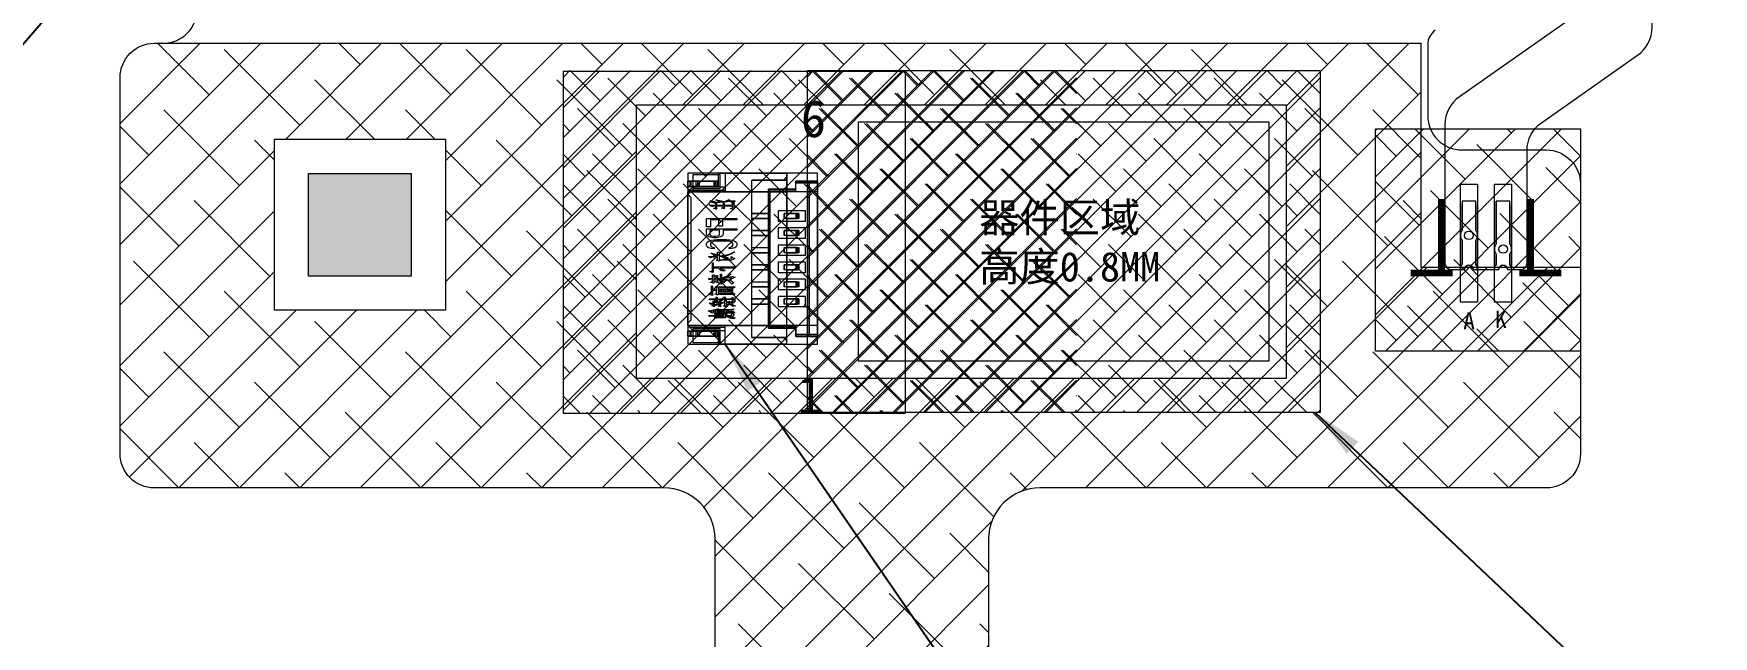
# Model space of a CAD drawing. Header units: inches. Extents: x 4091 to 6273, y -6229 to -5636.
# Drawn here: x 5103.64 to 5152.77, y -5936.68 to -5919.05 of the extents above; entities that cross this region are included whole.
import ezdxf

# ---------------------------------------------------------------- set-up
doc = ezdxf.new("R2010")
doc.units = ezdxf.units.IN
doc.header["$LTSCALE"] = 0.5
doc.header["$MEASUREMENT"] = 0
doc.header["$PDMODE"] = 35
doc.layers.get('0').update_dxf_attribs({"lineweight": 0})
doc.layers.get('Defpoints').update_dxf_attribs({"lineweight": 0})
doc.layers.add('BL-FPC', color=20, linetype='Continuous')
doc.layers.add('图框及文字', color=7, linetype='Continuous')
for name, color, linetype, lineweight in [('DIM', 4, 'Continuous', 0), ('FPC', 35, 'Continuous', 0), ('LCD-FPC', 30, 'Continuous', 13), ('标注', 3, 'Continuous', 13)]:
    doc.layers.add(name, color=color, linetype=linetype, lineweight=lineweight)
doc.styles.add('G1', font='')
doc.styles.get("Standard").update_dxf_attribs({"font": ''})
doc.styles.add('宋体', font='', dxfattribs={"width": 0.8, "height": 3.5})
doc.styles.add('宋体字', font='')
doc.styles.get('G1').set_extended_font_data('SimSun')
doc.styles.get('Standard').set_extended_font_data('SimSun')
doc.styles.get('宋体').set_extended_font_data('SimSun')
doc.styles.get('宋体字').set_extended_font_data('SimSun')
doc.dimstyles.new('123', dxfattribs={"dimtxt": 1.5, "dimasz": 1.2, "dimexe": 0.5, "dimexo": 0.5, "dimgap": 0.8, "dimtad": 1, "dimdsep": 46, "dimtxsty": 'Standard', "dimcen": 2.5, "dimadec": 0, "dimazin": 0, "dimtp": 0.01, "dimtm": 0.01, "dimtfac": 1, "dimtofl": 0, "dimtmove": 0, "dimatfit": 3, "dimfxl": 1, "dimtolj": 1, "dimtzin": 0, "dimarcsym": 0})
doc.dimstyles.new('LCM-DC', dxfattribs={"dimtxt": 4, "dimasz": 3, "dimexe": 1.25, "dimexo": 2, "dimtad": 1, "dimdsep": 46, "dimtxsty": '宋体', "dimcen": 2.5, "dimclrd": 256, "dimclre": 256, "dimclrt": 256, "dimadec": 0, "dimazin": 0, "dimtfac": 1, "dimtmove": 0, "dimatfit": 3, "dimfxl": 1, "dimarcsym": 0})
pattern_1 = [(45, (1446.84514, -939.44744), (-0.44194174, 0.44194174), []), (135, (1446.84514, -939.44744), (-1.325825215, 0.44194174), [1.5625, -0.9375])]

# ---------------------------------------------------------------- blocks, each defined once
blk = doc.blocks.new('Q3233343')
at = {"color": 7, "linetype": 'Continuous'}
for p, q in [((246.019, -528.001), (245.379, -528.001)), ((245.379, -532.541), (245.379, -528.001)), ((245.379, -528.001), (246.019, -528.001)), ((245.379, -528.001), (245.379, -532.541)), ((246.019, -528.051), (245.379, -528.051)), ((245.379, -528.051), (246.019, -528.051)), ((245.629, -528.001), (245.629, -532.541)), ((246.019, -528.001), (246.019, -528.291)), ((246.019, -528.001), (246.019, -528.291)), ((246.279, -527.771), (246.279, -532.771)), ((246.279, -527.771), (248.279, -527.771)), ((246.279, -527.771), (246.279, -528.241)), ((248.279, -527.771), (246.279, -527.771)), ((246.279, -527.771), (246.279, -528.946)), ((246.279, -527.871), (246.379, -527.971)), ((246.379, -527.971), (246.279, -527.871)), ((246.279, -527.971), (247.299, -527.971)), ((247.299, -527.971), (246.279, -527.971)), ((247.299, -527.971), (247.299, -532.571)), ((247.299, -527.971), (247.299, -532.571)), ((248.079, -527.771), (248.079, -528.318)), ((248.279, -528.168), (248.279, -527.771)), ((248.279, -527.771), (248.279, -528.168)), ((248.279, -528.006), (249.179, -528.006)), ((249.179, -528.006), (248.279, -528.006)), ((248.329, -528.156), (248.329, -528.006)), ((248.379, -528.006), (248.379, -528.156)), ((248.404, -528.006), (248.404, -528.156)), ((248.848, -528.156), (248.848, -528.006)), ((248.879, -528.006), (248.879, -528.156)), ((248.929, -528.006), (248.929, -528.156)), ((249.079, -528.006), (249.079, -528.156)), ((249.104, -528.006), (249.104, -528.156)), ((249.179, -528.156), (249.179, -528.006)), ((249.179, -528.006), (249.179, -528.156)), ((245.379, -528.318), (248.279, -528.318)), ((246.819, -528.241), (246.019, -528.241)), ((246.019, -528.241), (246.819, -528.241)), ((246.769, -528.291), (246.019, -528.291)), ((246.019, -528.291), (246.769, -528.291)), ((249.179, -528.318), (246.279, -528.318)), ((246.769, -528.291), (246.769, -532.251)), ((246.769, -528.291), (246.769, -532.251)), ((246.819, -528.241), (246.819, -528.246)), ((246.819, -532.301), (246.819, -528.241)), ((246.819, -528.241), (246.819, -532.301)), ((247.801, -528.533), (247.815, -528.528)), ((247.801, -528.544), (247.801, -528.533)), ((247.815, -528.549), (247.801, -528.544)), ((247.815, -528.528), (247.857, -528.523)), ((247.885, -528.554), (247.815, -528.549)), ((247.815, -528.655), (247.885, -528.554)), ((247.857, -528.523), (247.913, -528.528)), ((247.913, -528.56), (247.899, -528.592)), ((247.913, -528.528), (247.955, -528.544)), ((247.997, -528.576), (247.913, -528.56)), ((247.955, -528.544), (248.01, -528.576)), ((248.01, -528.576), (247.997, -528.576)), ((248.052, -528.56), (248.08, -528.544)), ((248.066, -528.565), (248.052, -528.56)), ((248.08, -528.565), (248.066, -528.565)), ((249.029, -528.168), (248.079, -528.168)), ((249.129, -528.268), (248.079, -528.268)), ((248.08, -528.544), (248.318, -528.544)), ((248.08, -528.592), (248.08, -528.565)), ((248.122, -528.565), (248.122, -528.592)), ((248.332, -528.565), (248.122, -528.565)), ((248.279, -528.156), (249.179, -528.156)), ((249.179, -528.156), (248.279, -528.156)), ((248.279, -528.168), (249.029, -528.168)), ((248.318, -528.544), (248.346, -528.533)), ((248.332, -528.592), (248.332, -528.565)), ((248.346, -528.533), (248.36, -528.533)), ((248.36, -528.533), (248.402, -528.56)), ((248.402, -528.56), (248.36, -528.57)), ((248.36, -528.57), (248.36, -528.592)), ((248.513, -528.592), (248.541, -528.581)), ((248.541, -528.581), (248.569, -528.613)), ((249.179, -528.318), (249.029, -528.168)), ((249.179, -528.318), (249.029, -528.168)), ((249.079, -528.486), (249.179, -528.386)), ((249.179, -528.386), (249.079, -528.486)), ((249.079, -528.486), (249.079, -532.056)), ((249.079, -528.486), (249.079, -532.056)), ((249.179, -528.318), (249.179, -532.223)), ((249.179, -528.318), (249.179, -532.223)), ((245.929, -528.946), (246.359, -528.946)), ((245.929, -528.946), (245.929, -529.096)), ((245.979, -528.946), (245.979, -529.096)), ((246.279, -528.946), (245.979, -528.946)), ((245.979, -528.946), (245.979, -529.096)), ((246.009, -528.946), (246.009, -529.096)), ((246.359, -529.096), (246.359, -528.946)), ((247.299, -528.946), (246.819, -528.946)), ((246.819, -528.946), (247.299, -528.946)), ((247.787, -528.894), (247.815, -528.884)), ((247.815, -528.905), (247.787, -528.894)), ((247.787, -529.07), (247.801, -529.027)), ((247.801, -529.07), (247.787, -529.07)), ((247.801, -528.698), (247.829, -528.687)), ((247.801, -528.703), (247.801, -528.698)), ((247.843, -528.708), (247.801, -528.703)), ((247.801, -529.027), (247.843, -528.985)), ((247.815, -529.075), (247.801, -529.07)), ((247.885, -528.671), (247.815, -528.655)), ((247.815, -528.804), (247.829, -528.793)), ((247.829, -528.809), (247.815, -528.804)), ((247.815, -528.884), (247.857, -528.884)), ((247.885, -528.942), (247.815, -528.905)), ((247.885, -528.99), (247.815, -529.07)), ((247.815, -529.07), (247.815, -529.075)), ((247.815, -529.085), (247.871, -529.075)), ((247.829, -528.687), (247.857, -528.682)), ((247.829, -528.74), (247.857, -528.724)), ((248.052, -528.74), (247.829, -528.74)), ((247.829, -528.793), (247.885, -528.777)), ((247.885, -528.788), (247.829, -528.809)), ((247.871, -528.719), (247.843, -528.708)), ((247.843, -528.985), (247.899, -528.953)), ((247.857, -528.682), (248.318, -528.682)), ((247.857, -528.724), (248.052, -528.724)), ((247.857, -528.884), (247.885, -528.894)), ((247.885, -528.719), (247.871, -528.719)), ((247.871, -529.075), (248.136, -529.075)), ((247.899, -528.613), (247.885, -528.671)), ((247.885, -528.703), (247.885, -528.719)), ((248.052, -528.703), (247.885, -528.703)), ((247.885, -528.777), (247.969, -528.767)), ((247.955, -528.783), (247.885, -528.788)), ((247.885, -528.894), (247.941, -528.937)), ((247.899, -528.953), (247.885, -528.942)), ((247.927, -528.979), (247.885, -528.99)), ((247.899, -528.592), (248.08, -528.592)), ((248.08, -528.613), (247.899, -528.613)), ((247.969, -529.027), (247.927, -528.979)), ((247.941, -528.937), (248.052, -528.916)), ((248.332, -528.783), (247.955, -528.783)), ((248.052, -528.942), (247.955, -528.963)), ((247.955, -528.963), (247.983, -529)), ((247.969, -528.767), (248.052, -528.762)), ((248.052, -529.011), (247.969, -529.027)), ((247.983, -529), (248.052, -528.985)), ((248.024, -528.655), (248.038, -528.639)), ((248.038, -528.661), (248.024, -528.655)), ((248.038, -528.639), (248.08, -528.639)), ((248.402, -528.661), (248.038, -528.661)), ((248.052, -528.724), (248.052, -528.703)), ((248.052, -528.762), (248.052, -528.74)), ((248.052, -528.868), (248.066, -528.862)), ((248.052, -528.916), (248.052, -528.868)), ((248.052, -528.985), (248.052, -528.942)), ((248.052, -529.064), (248.052, -529.011)), ((248.094, -529.064), (248.052, -529.064)), ((248.066, -528.862), (248.136, -528.889)), ((248.08, -528.639), (248.08, -528.613)), ((248.094, -528.703), (248.094, -528.724)), ((248.192, -528.703), (248.094, -528.703)), ((248.094, -528.724), (248.192, -528.724)), ((248.094, -528.74), (248.094, -528.762)), ((248.192, -528.74), (248.094, -528.74)), ((248.094, -528.762), (248.192, -528.762)), ((248.136, -528.894), (248.094, -528.905)), ((248.094, -528.905), (248.094, -528.979)), ((248.094, -528.979), (248.164, -528.969)), ((248.22, -528.99), (248.094, -529.006)), ((248.094, -529.006), (248.094, -529.064)), ((248.122, -528.592), (248.332, -528.592)), ((248.122, -528.613), (248.122, -528.639)), ((248.332, -528.613), (248.122, -528.613)), ((248.122, -528.639), (248.332, -528.639)), ((248.136, -528.889), (248.136, -528.894)), ((248.136, -529.075), (248.192, -529.038)), ((248.164, -528.969), (248.178, -528.958)), ((248.178, -528.958), (248.192, -528.958)), ((248.206, -529.043), (248.178, -529.075)), ((248.178, -529.075), (248.318, -529.075)), ((248.192, -528.724), (248.192, -528.703)), ((248.192, -528.762), (248.192, -528.74)), ((248.192, -528.958), (248.22, -528.974)), ((248.192, -529.038), (248.206, -529.043)), ((248.22, -528.703), (248.22, -528.724)), ((248.318, -528.703), (248.22, -528.703)), ((248.22, -528.724), (248.318, -528.724)), ((248.22, -528.74), (248.22, -528.762)), ((248.318, -528.74), (248.22, -528.74)), ((248.22, -528.762), (248.318, -528.762)), ((248.22, -528.974), (248.22, -528.862)), ((248.22, -528.862), (248.29, -528.889)), ((248.22, -529.059), (248.22, -528.99)), ((248.248, -529.059), (248.22, -529.059)), ((248.29, -528.894), (248.248, -528.905)), ((248.248, -528.905), (248.248, -528.942)), ((248.248, -528.942), (248.318, -528.921)), ((248.402, -528.937), (248.248, -528.958)), ((248.248, -528.958), (248.248, -529.059)), ((248.248, -528.985), (248.29, -528.979)), ((248.262, -529.006), (248.248, -529)), ((248.318, -529.006), (248.262, -529.006)), ((248.276, -528.804), (248.332, -528.783)), ((248.276, -528.809), (248.276, -528.804)), ((248.29, -528.809), (248.276, -528.809)), ((248.388, -528.783), (248.29, -528.809)), ((248.29, -528.889), (248.29, -528.894)), ((248.29, -528.979), (248.318, -528.985)), ((248.318, -528.682), (248.332, -528.671)), ((248.318, -528.724), (248.318, -528.703)), ((248.318, -528.762), (248.318, -528.74)), ((248.318, -528.921), (248.346, -528.905)), ((248.318, -528.985), (248.346, -528.985)), ((248.374, -529.022), (248.318, -529.006)), ((248.318, -529.075), (248.318, -529.027)), ((248.318, -529.027), (248.332, -529.027)), ((248.332, -528.639), (248.332, -528.613)), ((248.332, -528.671), (248.346, -528.671)), ((248.332, -529.027), (248.402, -529.054)), ((248.346, -528.671), (248.388, -528.692)), ((248.346, -528.905), (248.36, -528.905)), ((248.346, -528.985), (248.388, -529.011)), ((248.402, -529.054), (248.346, -529.064)), ((248.346, -529.064), (248.346, -529.075)), ((248.346, -529.075), (248.485, -529.075)), ((248.36, -528.592), (248.513, -528.592)), ((248.36, -528.613), (248.36, -528.639)), ((248.569, -528.613), (248.36, -528.613)), ((248.36, -528.639), (248.402, -528.661)), ((248.388, -528.692), (248.36, -528.703)), ((248.36, -528.724), (248.43, -528.698)), ((248.36, -528.703), (248.36, -528.724)), ((248.43, -528.719), (248.36, -528.735)), ((248.36, -528.735), (248.36, -528.767)), ((248.36, -528.767), (248.374, -528.767)), ((248.36, -528.905), (248.402, -528.931)), ((248.374, -528.767), (248.43, -528.751)), ((248.388, -529.016), (248.374, -529.022)), ((248.499, -528.762), (248.388, -528.783)), ((248.388, -529.011), (248.388, -529.016)), ((248.402, -528.878), (248.416, -528.873)), ((248.402, -528.931), (248.402, -528.878)), ((248.402, -529.032), (248.402, -528.937)), ((248.43, -529.038), (248.402, -529.032)), ((248.416, -528.873), (248.471, -528.9)), ((248.43, -528.698), (248.443, -528.687)), ((248.43, -528.751), (248.43, -528.719)), ((248.471, -528.9), (248.43, -528.916)), ((248.43, -528.916), (248.43, -529.038)), ((248.443, -528.687), (248.457, -528.682)), ((248.443, -528.953), (248.457, -528.942)), ((248.443, -528.963), (248.443, -528.953)), ((248.457, -528.974), (248.443, -528.963)), ((248.457, -528.682), (248.499, -528.703)), ((248.457, -528.942), (248.485, -528.942)), ((248.541, -528.985), (248.457, -528.974)), ((248.499, -528.708), (248.471, -528.714)), ((248.471, -528.714), (248.471, -528.74)), ((248.471, -528.74), (248.527, -528.73)), ((248.485, -528.942), (248.513, -528.947)), ((248.485, -529.075), (248.513, -529.07)), ((248.499, -528.703), (248.499, -528.708)), ((248.583, -528.751), (248.499, -528.762)), ((248.513, -528.947), (248.527, -528.958)), ((248.513, -529.07), (248.527, -529.07)), ((248.527, -528.73), (248.541, -528.73)), ((248.527, -528.958), (248.555, -528.985)), ((248.527, -529.07), (248.555, -529.101)), ((248.541, -528.73), (248.583, -528.751)), ((248.555, -528.985), (248.541, -528.985)), ((245.929, -529.096), (246.359, -529.096)), ((245.929, -529.446), (246.359, -529.446)), ((245.929, -529.446), (245.929, -529.596)), ((245.979, -529.096), (246.279, -529.096)), ((245.979, -529.446), (245.979, -529.596)), ((246.279, -529.446), (245.979, -529.446)), ((245.979, -529.446), (245.979, -529.596)), ((246.009, -529.446), (246.009, -529.596)), ((246.279, -529.446), (246.279, -529.096)), ((246.359, -529.596), (246.359, -529.446)), ((247.299, -529.096), (246.819, -529.096)), ((246.819, -529.096), (247.299, -529.096)), ((247.299, -529.446), (246.819, -529.446)), ((246.819, -529.446), (247.299, -529.446)), ((247.787, -529.107), (247.815, -529.085)), ((247.815, -529.112), (247.787, -529.107)), ((247.787, -529.447), (247.815, -529.42)), ((247.801, -529.452), (247.787, -529.447)), ((247.801, -529.245), (247.815, -529.224)), ((247.815, -529.25), (247.801, -529.245)), ((248.374, -529.452), (247.801, -529.452)), ((247.843, -529.123), (247.815, -529.112)), ((247.815, -529.224), (248.276, -529.224)), ((247.871, -529.25), (247.815, -529.25)), ((247.815, -529.42), (247.871, -529.42)), ((247.829, -529.563), (247.857, -529.558)), ((247.885, -529.611), (247.829, -529.563)), ((247.871, -529.139), (247.843, -529.123)), ((247.857, -529.558), (247.871, -529.542)), ((247.885, -529.101), (247.871, -529.107)), ((247.871, -529.107), (247.885, -529.133)), ((247.885, -529.133), (247.871, -529.139)), ((247.871, -529.42), (247.871, -529.25)), ((247.871, -529.542), (247.885, -529.532)), ((248.108, -529.101), (247.885, -529.101)), ((247.885, -529.532), (247.899, -529.537)), ((247.899, -529.25), (247.899, -529.293)), ((248.29, -529.25), (247.899, -529.25)), ((247.899, -529.293), (248.29, -529.293)), ((247.899, -529.319), (247.899, -529.362)), ((248.01, -529.319), (247.899, -529.319)), ((247.899, -529.362), (248.01, -529.362)), ((247.899, -529.383), (247.899, -529.42)), ((248.29, -529.383), (247.899, -529.383)), ((247.899, -529.42), (248.29, -529.42)), ((247.899, -529.537), (247.913, -529.558)), ((247.913, -529.558), (247.955, -529.595)), ((248.01, -529.362), (248.01, -529.319)), ((248.052, -529.319), (248.052, -529.362)), ((248.15, -529.319), (248.052, -529.319)), ((248.052, -529.362), (248.15, -529.362)), ((248.066, -529.144), (248.108, -529.101)), ((248.136, -529.154), (248.066, -529.144)), ((248.108, -529.585), (248.108, -529.569)), ((248.108, -529.569), (248.178, -529.601)), ((248.164, -529.101), (248.136, -529.154)), ((248.15, -529.362), (248.15, -529.319)), ((248.318, -529.101), (248.164, -529.101)), ((248.192, -529.319), (248.192, -529.362)), ((248.29, -529.319), (248.192, -529.319)), ((248.192, -529.362), (248.29, -529.362)), ((248.192, -529.537), (248.206, -529.532)), ((248.192, -529.67), (248.192, -529.537)), ((248.206, -529.532), (248.276, -529.563)), ((248.276, -529.563), (248.22, -529.579)), ((248.276, -529.224), (248.304, -529.213)), ((248.29, -529.293), (248.29, -529.25)), ((248.29, -529.362), (248.29, -529.319)), ((248.29, -529.42), (248.29, -529.383)), ((248.304, -529.213), (248.318, -529.213)), ((248.318, -529.149), (248.318, -529.101)), ((248.346, -529.149), (248.318, -529.149)), ((248.318, -529.213), (248.374, -529.239)), ((248.374, -529.245), (248.332, -529.255)), ((248.332, -529.255), (248.332, -529.351)), ((248.332, -529.351), (248.457, -529.324)), ((248.457, -529.356), (248.332, -529.367)), ((248.332, -529.367), (248.332, -529.415)), ((248.332, -529.415), (248.374, -529.452)), ((248.346, -529.101), (248.346, -529.149)), ((248.555, -529.101), (248.346, -529.101)), ((248.374, -529.239), (248.374, -529.245)), ((248.416, -529.558), (248.43, -529.553)), ((248.416, -529.67), (248.416, -529.558)), ((248.43, -529.553), (248.513, -529.579)), ((248.457, -529.324), (248.457, -529.192)), ((248.457, -529.192), (248.541, -529.218)), ((248.457, -529.468), (248.457, -529.356)), ((248.485, -529.478), (248.457, -529.468)), ((248.541, -529.224), (248.485, -529.245)), ((248.485, -529.245), (248.485, -529.478)), ((248.541, -529.218), (248.541, -529.224)), ((246.359, -529.596), (245.929, -529.596)), ((245.929, -529.946), (246.359, -529.946)), ((245.929, -529.946), (245.929, -530.096)), ((245.979, -529.596), (246.279, -529.596)), ((245.979, -529.946), (245.979, -530.096)), ((246.279, -529.946), (245.979, -529.946)), ((245.979, -529.946), (245.979, -530.096)), ((246.009, -529.946), (246.009, -530.096)), ((246.279, -529.946), (246.279, -529.596)), ((246.359, -530.096), (246.359, -529.946)), ((247.299, -529.596), (246.819, -529.596)), ((247.299, -529.596), (246.819, -529.596)), ((247.299, -529.946), (246.819, -529.946)), ((246.819, -529.946), (247.299, -529.946)), ((247.773, -530.025), (247.815, -529.999)), ((247.787, -530.031), (247.773, -530.025)), ((247.787, -529.733), (247.829, -529.712)), ((247.871, -529.749), (247.787, -529.733)), ((248.43, -530.031), (247.787, -530.031)), ((247.815, -529.999), (248.234, -529.999)), ((247.829, -529.712), (247.941, -529.654)), ((247.885, -529.744), (247.871, -529.749)), ((247.927, -529.632), (247.885, -529.611)), ((248.024, -529.744), (247.885, -529.744)), ((247.955, -529.654), (247.899, -529.712)), ((247.899, -529.712), (248.08, -529.712)), ((247.913, -529.824), (247.969, -529.776)), ((247.913, -529.829), (247.913, -529.824)), ((247.927, -529.824), (247.913, -529.829)), ((247.969, -529.648), (247.927, -529.632)), ((247.997, -529.781), (247.927, -529.824)), ((247.941, -529.654), (247.955, -529.654)), ((247.955, -529.595), (247.983, -529.622)), ((248.052, -529.67), (247.969, -529.648)), ((247.969, -529.776), (248.024, -529.744)), ((247.983, -529.622), (248.024, -529.643)), ((248.192, -529.707), (247.997, -529.781)), ((248.024, -529.643), (248.08, -529.606)), ((248.136, -529.611), (248.052, -529.648)), ((248.052, -529.648), (248.136, -529.664)), ((248.164, -529.68), (248.052, -529.67)), ((248.08, -529.606), (248.108, -529.585)), ((248.08, -529.712), (248.164, -529.68)), ((248.08, -529.925), (248.094, -529.919)), ((248.094, -529.935), (248.08, -529.925)), ((248.094, -529.919), (248.136, -529.914)), ((248.15, -529.956), (248.094, -529.935)), ((248.178, -529.601), (248.136, -529.611)), ((248.136, -529.664), (248.192, -529.67)), ((248.136, -529.914), (248.178, -529.919)), ((248.22, -529.988), (248.15, -529.956)), ((248.178, -529.919), (248.206, -529.925)), ((248.192, -529.818), (248.192, -529.707)), ((248.22, -529.818), (248.192, -529.818)), ((248.206, -529.925), (248.22, -529.94)), ((248.22, -529.579), (248.22, -529.67)), ((248.22, -529.67), (248.304, -529.67)), ((248.22, -529.696), (248.22, -529.818)), ((248.304, -529.696), (248.22, -529.696)), ((248.22, -529.94), (248.276, -529.999)), ((248.234, -529.999), (248.22, -529.988)), ((248.276, -529.999), (248.43, -529.999)), ((248.304, -529.67), (248.304, -529.574)), ((248.304, -529.574), (248.318, -529.574)), ((248.304, -529.776), (248.304, -529.696)), ((248.346, -529.781), (248.304, -529.776)), ((248.318, -529.574), (248.388, -529.601)), ((248.388, -529.601), (248.346, -529.617)), ((248.346, -529.617), (248.346, -529.67)), ((248.346, -529.67), (248.416, -529.67)), ((248.346, -529.696), (248.346, -529.781)), ((248.416, -529.696), (248.346, -529.696)), ((248.416, -529.792), (248.416, -529.696)), ((248.457, -529.797), (248.416, -529.792)), ((248.43, -529.877), (248.457, -529.866)), ((248.43, -529.999), (248.43, -529.877)), ((248.43, -530.148), (248.43, -530.031)), ((248.513, -529.585), (248.457, -529.606)), ((248.457, -529.606), (248.457, -529.67)), ((248.457, -529.67), (248.513, -529.664)), ((248.457, -529.696), (248.457, -529.797)), ((248.569, -529.696), (248.457, -529.696)), ((248.457, -529.866), (248.527, -529.893)), ((248.527, -529.898), (248.457, -529.914)), ((248.457, -529.914), (248.457, -530.153)), ((248.513, -529.579), (248.513, -529.585)), ((248.513, -529.664), (248.527, -529.659)), ((248.527, -529.659), (248.555, -529.659)), ((248.527, -529.893), (248.527, -529.898)), ((248.555, -529.659), (248.569, -529.696)), ((245.929, -530.096), (246.359, -530.096)), ((245.929, -530.446), (246.359, -530.446)), ((245.929, -530.446), (245.929, -530.596)), ((245.979, -530.096), (246.279, -530.096)), ((245.979, -530.446), (245.979, -530.596)), ((246.279, -530.446), (245.979, -530.446)), ((245.979, -530.446), (245.979, -530.596)), ((246.009, -530.446), (246.009, -530.596)), ((246.279, -530.446), (246.279, -530.096)), ((246.359, -530.596), (246.359, -530.446)), ((247.299, -530.096), (246.819, -530.096)), ((246.819, -530.096), (247.299, -530.096)), ((247.299, -530.446), (246.819, -530.446)), ((246.819, -530.446), (247.299, -530.446)), ((247.801, -530.28), (247.843, -530.248)), ((247.815, -530.286), (247.801, -530.28)), ((247.801, -530.472), (247.885, -530.413)), ((247.801, -530.477), (247.801, -530.472)), ((247.815, -530.477), (247.801, -530.477)), ((247.843, -530.286), (247.815, -530.286)), ((247.899, -530.434), (247.815, -530.477)), ((247.843, -530.248), (247.899, -530.233)), ((247.857, -530.296), (247.843, -530.286)), ((247.885, -530.323), (247.857, -530.296)), ((247.913, -530.323), (247.885, -530.323)), ((247.885, -530.413), (247.983, -530.376)), ((247.899, -530.233), (248.234, -530.217)), ((247.941, -530.264), (247.899, -530.275)), ((247.899, -530.275), (247.899, -530.286)), ((247.899, -530.286), (247.913, -530.323)), ((247.997, -530.397), (247.899, -530.434)), ((248.262, -530.243), (247.941, -530.264)), ((247.983, -530.376), (248.094, -530.349)), ((247.997, -530.302), (248.01, -530.291)), ((248.01, -530.307), (247.997, -530.302)), ((248.108, -530.371), (247.997, -530.397)), ((248.01, -530.291), (248.052, -530.28)), ((248.052, -530.312), (248.01, -530.307)), ((248.052, -530.28), (248.08, -530.28)), ((248.164, -530.333), (248.052, -530.312)), ((248.08, -530.28), (248.108, -530.291)), ((248.094, -530.349), (248.262, -530.323)), ((248.108, -530.291), (248.178, -530.323)), ((248.262, -530.355), (248.108, -530.371)), ((248.178, -530.333), (248.164, -530.333)), ((248.178, -530.323), (248.178, -530.333)), ((248.234, -530.217), (248.248, -530.206)), ((248.248, -530.206), (248.262, -530.201)), ((248.262, -530.201), (248.346, -530.233)), ((248.262, -530.323), (248.262, -530.243)), ((248.262, -530.466), (248.262, -530.355)), ((248.304, -530.472), (248.262, -530.466)), ((248.346, -530.233), (248.304, -530.243)), ((248.304, -530.243), (248.304, -530.323)), ((248.304, -530.323), (248.485, -530.307)), ((248.569, -530.339), (248.304, -530.355)), ((248.304, -530.355), (248.304, -530.472)), ((248.332, -530.387), (248.346, -530.376)), ((248.332, -530.402), (248.332, -530.387)), ((248.499, -530.434), (248.332, -530.402)), ((248.346, -530.376), (248.416, -530.376)), ((248.416, -530.376), (248.443, -530.392)), ((248.457, -530.153), (248.43, -530.148)), ((248.443, -530.392), (248.499, -530.429)), ((248.485, -530.307), (248.513, -530.302)), ((248.499, -530.429), (248.499, -530.434)), ((248.513, -530.302), (248.513, -530.296)), ((248.513, -530.296), (248.569, -530.339)), ((246.359, -530.596), (245.929, -530.596)), ((245.929, -530.946), (246.359, -530.946)), ((245.929, -530.946), (245.929, -531.096)), ((245.979, -530.596), (246.279, -530.596)), ((245.979, -530.946), (245.979, -531.096)), ((246.279, -530.946), (245.979, -530.946)), ((245.979, -530.946), (245.979, -531.096)), ((246.009, -530.946), (246.009, -531.096)), ((246.279, -530.946), (246.279, -530.596)), ((246.359, -531.096), (246.359, -530.946)), ((247.299, -530.596), (246.819, -530.596)), ((247.299, -530.596), (246.819, -530.596)), ((247.299, -530.946), (246.819, -530.946)), ((246.819, -530.946), (247.299, -530.946)), ((247.745, -530.657), (247.764, -530.622)), ((247.745, -530.719), (247.745, -530.657)), ((247.764, -530.754), (247.745, -530.719)), ((247.764, -530.622), (247.801, -530.594)), ((247.801, -530.782), (247.764, -530.754)), ((247.801, -530.594), (247.876, -530.566)), ((247.876, -530.81), (247.801, -530.782)), ((247.876, -530.629), (247.857, -530.657)), ((247.857, -530.657), (247.857, -530.719)), ((247.857, -530.719), (247.876, -530.747)), ((247.876, -530.566), (247.97, -530.559)), ((247.914, -530.608), (247.876, -530.629)), ((247.876, -530.747), (247.914, -530.768)), ((247.951, -530.824), (247.876, -530.81)), ((247.97, -530.601), (247.914, -530.608)), ((247.914, -530.768), (247.97, -530.782)), ((248.045, -530.831), (247.951, -530.824)), ((247.97, -530.559), (247.97, -530.601)), ((247.97, -530.782), (248.045, -530.789)), ((248.045, -530.789), (248.326, -530.789)), ((248.326, -530.831), (248.045, -530.831)), ((248.138, -530.977), (248.157, -530.943)), ((248.138, -531.103), (248.138, -530.977)), ((248.157, -530.943), (248.213, -530.915)), ((248.213, -530.915), (248.288, -530.894)), ((248.269, -530.949), (248.251, -530.97)), ((248.251, -530.97), (248.251, -531.103)), ((248.307, -530.936), (248.269, -530.949)), ((248.288, -530.894), (248.344, -530.887)), ((248.363, -530.929), (248.307, -530.936)), ((248.326, -530.789), (248.4, -530.782)), ((248.419, -530.824), (248.326, -530.831)), ((248.344, -530.887), (248.419, -530.887)), ((248.419, -530.929), (248.363, -530.929)), ((248.4, -530.601), (248.4, -530.559)), ((248.4, -530.559), (248.494, -530.566)), ((248.457, -530.608), (248.4, -530.601)), ((248.4, -530.782), (248.457, -530.768)), ((248.494, -530.81), (248.419, -530.824)), ((248.419, -530.887), (248.475, -530.894)), ((248.475, -530.936), (248.419, -530.929)), ((248.494, -530.629), (248.457, -530.608)), ((248.457, -530.768), (248.494, -530.747)), ((248.475, -530.894), (248.55, -530.915)), ((248.513, -530.949), (248.475, -530.936)), ((248.494, -530.566), (248.569, -530.594)), ((248.513, -530.657), (248.494, -530.629)), ((248.494, -530.747), (248.513, -530.719)), ((248.569, -530.782), (248.494, -530.81)), ((248.513, -530.719), (248.513, -530.657)), ((248.531, -530.97), (248.513, -530.949)), ((248.531, -531.103), (248.531, -530.97)), ((248.55, -530.915), (248.606, -530.943)), ((248.569, -530.594), (248.606, -530.622)), ((248.606, -530.754), (248.569, -530.782)), ((248.606, -530.622), (248.625, -530.657)), ((248.625, -530.719), (248.606, -530.754)), ((248.606, -530.943), (248.625, -530.977)), ((248.625, -530.657), (248.625, -530.719)), ((248.625, -530.977), (248.625, -531.145)), ((245.929, -531.096), (246.359, -531.096)), ((245.929, -531.446), (246.359, -531.446)), ((245.929, -531.446), (245.929, -531.596)), ((245.979, -531.096), (246.279, -531.096)), ((245.979, -531.446), (245.979, -531.596)), ((246.279, -531.446), (245.979, -531.446)), ((245.979, -531.446), (245.979, -531.596)), ((246.009, -531.446), (246.009, -531.596)), ((246.279, -531.446), (246.279, -531.096)), ((246.359, -531.596), (246.359, -531.446)), ((247.299, -531.096), (246.819, -531.096)), ((246.819, -531.096), (247.299, -531.096)), ((247.299, -531.446), (246.819, -531.446)), ((246.819, -531.446), (247.299, -531.446)), ((247.745, -531.145), (247.745, -531.103)), ((247.745, -531.103), (248.138, -531.103)), ((248.625, -531.145), (247.745, -531.145)), ((247.745, -531.451), (247.745, -531.41)), ((247.745, -531.41), (248.157, -531.41)), ((248.625, -531.451), (247.745, -531.451)), ((248.157, -531.41), (248.157, -531.228)), ((248.157, -531.228), (248.269, -531.228)), ((248.251, -531.103), (248.531, -531.103)), ((248.269, -531.228), (248.269, -531.41)), ((248.269, -531.41), (248.513, -531.41)), ((248.513, -531.2), (248.625, -531.2)), ((248.513, -531.41), (248.513, -531.2)), ((248.625, -531.2), (248.625, -531.451)), ((245.929, -531.596), (246.359, -531.596)), ((245.979, -531.596), (246.279, -531.596)), ((246.279, -532.771), (246.279, -531.596)), ((247.299, -531.596), (246.819, -531.596)), ((246.819, -531.596), (247.299, -531.596)), ((247.787, -531.951), (247.801, -531.94)), ((247.801, -531.961), (247.787, -531.951)), ((247.801, -531.94), (247.815, -531.935)), ((247.829, -531.966), (247.801, -531.961)), ((247.815, -531.935), (247.843, -531.929)), ((247.829, -531.706), (247.843, -531.706)), ((247.829, -531.919), (247.829, -531.706)), ((247.871, -531.924), (247.829, -531.919)), ((247.913, -531.961), (247.829, -531.966)), ((247.843, -531.706), (247.927, -531.733)), ((247.843, -531.929), (247.969, -531.94)), ((247.927, -531.738), (247.871, -531.754)), ((247.871, -531.754), (247.871, -531.807)), ((247.871, -531.807), (248.108, -531.807)), ((248.108, -531.834), (247.871, -531.834)), ((247.871, -531.834), (247.871, -531.924)), ((247.969, -531.961), (247.913, -531.961)), ((247.927, -531.733), (247.927, -531.738)), ((247.969, -531.94), (248.024, -531.935)), ((247.997, -531.966), (247.969, -531.961)), ((248.01, -531.982), (247.997, -531.966)), ((248.01, -531.988), (248.01, -531.982)), ((248.024, -531.988), (248.01, -531.988)), ((248.024, -531.935), (248.122, -531.924)), ((248.038, -531.961), (248.024, -531.961)), ((248.024, -531.961), (248.024, -531.988)), ((248.402, -531.903), (248.038, -531.961)), ((248.108, -531.727), (248.192, -531.754)), ((248.108, -531.807), (248.108, -531.727)), ((248.108, -531.892), (248.108, -531.834)), ((248.136, -531.903), (248.108, -531.892)), ((248.122, -531.924), (248.346, -531.903)), ((248.192, -531.754), (248.136, -531.77)), ((248.136, -531.77), (248.136, -531.807)), ((248.136, -531.807), (248.332, -531.807)), ((248.332, -531.834), (248.136, -531.834)), ((248.136, -531.834), (248.136, -531.903)), ((248.192, -531.956), (248.206, -531.951)), ((248.192, -531.961), (248.192, -531.956)), ((248.304, -531.982), (248.192, -531.961)), ((248.206, -531.951), (248.22, -531.94)), ((248.22, -531.94), (248.262, -531.94)), ((248.262, -531.94), (248.29, -531.945)), ((248.29, -531.945), (248.346, -531.988)), ((248.332, -531.993), (248.304, -531.982)), ((248.332, -531.717), (248.346, -531.717)), ((248.332, -531.807), (248.332, -531.717)), ((248.332, -531.897), (248.332, -531.834)), ((248.346, -531.903), (248.332, -531.897)), ((248.346, -531.993), (248.332, -531.993)), ((248.346, -531.717), (248.416, -531.738)), ((248.346, -531.982), (248.346, -531.993)), ((248.416, -531.743), (248.36, -531.765)), ((248.36, -531.765), (248.36, -531.897)), ((248.36, -531.897), (248.402, -531.897)), ((248.374, -531.823), (248.43, -531.802)), ((248.402, -531.834), (248.374, -531.823)), ((248.374, -531.924), (248.43, -531.919)), ((248.374, -531.935), (248.374, -531.924)), ((248.388, -531.94), (248.374, -531.935)), ((248.499, -531.961), (248.388, -531.94)), ((248.443, -531.834), (248.402, -531.834)), ((248.402, -531.897), (248.402, -531.903)), ((248.416, -531.738), (248.416, -531.743)), ((248.43, -531.802), (248.471, -531.802)), ((248.43, -531.919), (248.457, -531.913)), ((248.499, -531.839), (248.443, -531.834)), ((248.457, -531.913), (248.471, -531.919)), ((248.471, -531.802), (248.513, -531.818)), ((248.471, -531.919), (248.527, -531.961)), ((248.541, -531.85), (248.499, -531.839)), ((248.513, -531.966), (248.499, -531.961)), ((248.513, -531.818), (248.555, -531.844)), ((248.527, -531.961), (248.513, -531.966)), ((248.555, -531.85), (248.541, -531.85)), ((248.555, -531.844), (248.555, -531.85)), ((245.379, -532.223), (248.279, -532.223)), ((245.379, -532.491), (246.019, -532.491)), ((246.019, -532.491), (245.379, -532.491)), ((246.019, -532.251), (246.769, -532.251)), ((246.019, -532.251), (246.019, -532.541)), ((246.019, -532.251), (246.019, -532.541)), ((246.769, -532.251), (246.019, -532.251)), ((246.019, -532.301), (246.819, -532.301)), ((246.819, -532.301), (246.019, -532.301)), ((249.179, -532.223), (246.279, -532.223)), ((246.279, -532.301), (246.279, -532.771)), ((246.819, -532.296), (246.819, -532.301)), ((248.079, -532.771), (248.079, -532.223)), ((249.129, -532.273), (248.079, -532.273)), ((249.029, -532.373), (248.079, -532.373)), ((248.279, -532.373), (249.029, -532.373)), ((248.279, -532.373), (248.279, -532.771)), ((248.279, -532.373), (248.279, -532.771)), ((248.279, -532.386), (249.179, -532.386)), ((249.179, -532.386), (248.279, -532.386)), ((248.329, -532.536), (248.329, -532.386)), ((248.379, -532.386), (248.379, -532.536)), ((248.404, -532.386), (248.404, -532.536)), ((248.848, -532.536), (248.848, -532.386)), ((248.879, -532.386), (248.879, -532.536)), ((248.929, -532.386), (248.929, -532.536)), ((249.029, -532.373), (249.179, -532.223)), ((249.029, -532.373), (249.179, -532.223)), ((249.179, -532.156), (249.079, -532.056)), ((249.179, -532.156), (249.079, -532.056)), ((249.079, -532.386), (249.079, -532.536)), ((249.104, -532.386), (249.104, -532.536)), ((249.179, -532.536), (249.179, -532.386)), ((249.179, -532.386), (249.179, -532.536)), ((246.019, -532.541), (245.379, -532.541)), ((245.379, -532.541), (246.019, -532.541)), ((246.379, -532.571), (246.279, -532.671)), ((247.299, -532.571), (246.279, -532.571)), ((246.379, -532.571), (246.279, -532.671)), ((246.279, -532.571), (247.299, -532.571)), ((246.279, -532.771), (248.279, -532.771)), ((248.279, -532.771), (246.279, -532.771)), ((248.279, -532.536), (249.179, -532.536)), ((249.179, -532.536), (248.279, -532.536))]:
    blk.add_line(p, q, dxfattribs=at)
at = {"color": 4, "linetype": 'Continuous'}
for p, q in [((246.279, -528.871), (245.729, -528.871)), ((245.729, -529.171), (246.279, -529.171)), ((246.279, -529.371), (245.729, -529.371)), ((245.729, -529.671), (246.279, -529.671)), ((246.279, -529.871), (245.729, -529.871)), ((245.729, -530.171), (246.279, -530.171)), ((246.279, -530.371), (245.729, -530.371)), ((245.729, -530.671), (246.279, -530.671)), ((246.279, -530.871), (245.729, -530.871)), ((245.729, -531.171), (246.279, -531.171)), ((246.279, -531.371), (245.729, -531.371)), ((245.729, -531.671), (246.279, -531.671))]:
    blk.add_line(p, q, dxfattribs=at)
at = {"color": 7, "linetype": 'Continuous'}
blk.add_arc((246.769, -532.301), 0.05, 5.5468, 89.9999, dxfattribs=at)
at = {"color": 7, "linetype": 'Continuous', "extrusion": (0, 0, -1)}
for centre, major_axis, start_param, end_param in [((246.769, -528.241), (0.0354, 0.0354), 0.785398, 2.356194), ((246.769, -528.241), (0.0354, -0.0354), -0.688061, 0.785398), ((246.769, -532.301), (0.0354, -0.0354), 3.926991, 5.497787)]:
    blk.add_ellipse(centre, major_axis=major_axis, ratio=1, start_param=start_param, end_param=end_param, dxfattribs=at)
at = {"layer": 'DIM', "color": 6}
for points in [[(249.029, -528.221), (249.029, -527.821), (248.229, -527.821), (248.229, -528.221)], [(246.529, -529.171), (246.529, -528.871), (245.729, -528.871), (245.729, -529.171)], [(246.529, -529.671), (246.529, -529.371), (245.729, -529.371), (245.729, -529.671)], [(246.529, -530.171), (246.529, -529.871), (245.729, -529.871), (245.729, -530.171)], [(246.529, -530.671), (246.529, -530.371), (245.729, -530.371), (245.729, -530.671)], [(246.529, -531.171), (246.529, -530.871), (245.729, -530.871), (245.729, -531.171)], [(246.529, -531.671), (246.529, -531.371), (245.729, -531.371), (245.729, -531.671)], [(249.029, -532.721), (249.029, -532.321), (248.229, -532.321), (248.229, -532.721)]]:
    blk.add_lwpolyline(points, close=True, dxfattribs=at)
blk = doc.blocks.new('*D66')
at = {"layer": 'Defpoints', "color": 0}
for p in [(5057.083, -5916.646), (5095.524, -5916.646), (5124.617, -5985.556)]:
    blk.add_point(p, dxfattribs=at)
at = {"layer": '标注', "lineweight": -2}
for p, q in [((5093.524, -5916.646), (5055.833, -5916.646)), ((5057.083, -5982.556), (5057.083, -5919.646)), ((5122.617, -5985.556), (5055.833, -5985.556))]:
    blk.add_line(p, q, dxfattribs=at)
at = {"layer": '标注'}
for points in [[(5056.583, -5919.646), (5057.583, -5919.646), (5057.083, -5916.646)], [(5056.583, -5982.556), (5057.583, -5982.556), (5057.083, -5985.556)]]:
    blk.add_solid(points, dxfattribs=at)
at = {"layer": '标注', "insert": (5054.582, -5951.101), "char_height": 3.5, "attachment_point": 5, "rotation": 90, "style": '宋体'}
blk.add_mtext('{\\C1;68.91%%P0.5}', dxfattribs=at)

msp = doc.modelspace()

# ---------------------------------------------------------------- hatches: boundary and pattern name
at = {"linetype": 'Continuous'}
h = msp.add_hatch(dxfattribs=at)
h.set_pattern_fill('ANSI38', color=8, scale=10, style=0)
h.set_pattern_definition([(45, (1446.8451, -1815.2029), (-0.88388348, 0.88388348), []), (135, (1446.8451, -1815.2029), (-2.65165043, 0.88388348), [3.125, -1.875])])
edge = h.paths.add_edge_path()
edge.add_line((5144.2131, -5925.8832), (5148.8789, -5925.8832))
edge.add_line((5148.8789, -5925.8832), (5148.8789, -5931.3326))
edge.add_arc((5147.8789, -5931.3326), 1, -90, 0, ccw=False)
edge.add_line((5147.8789, -5932.3326), (5133.0689, -5932.3326))
edge.add_arc((5133.0689, -5933.8326), 1.5, 90, 180)
edge.add_line((5131.5689, -5933.8326), (5131.5689, -5981.0564))
edge.add_line((5131.5689, -5981.0564), (5123.5689, -5981.0564))
edge.add_line((5123.5689, -5981.0564), (5123.5689, -5933.8326))
edge.add_arc((5122.0689, -5933.8326), 1.5, 0, 90)
edge.add_line((5122.0689, -5932.3326), (5107.1689, -5932.3326))
edge.add_arc((5107.1689, -5931.3326), 1, 180, 270, ccw=False)
edge.add_line((5106.1689, -5931.3326), (5106.1689, -5920.3326))
edge.add_arc((5107.1689, -5920.3326), 1, 90, 180, ccw=False)
edge.add_line((5107.1689, -5919.3326), (5144.2131, -5919.3326))
edge.add_line((5144.2131, -5919.3326), (5144.2131, -5925.8832))
h.paths.add_polyline_path([(5140.2689, -5921.1326), (5140.2689, -5929.1326), (5121.2689, -5929.1326), (5121.2689, -5921.1326)], flags=16)
h.paths.add_polyline_path([(5115.6826, -5922.1381), (5115.6826, -5927.1381), (5110.6826, -5927.1381), (5110.6826, -5922.1381)], flags=16)
at = {"layer": 'FPC'}
h = msp.add_hatch(color=256, dxfattribs=at)
h.set_gradient(color1=(255, 127, 0), color2=(255, 140, 26), one_color=1, tint=0.55)
h.paths.add_polyline_path([(5114.6826, -5926.1381), (5111.6826, -5926.1381), (5111.6826, -5923.1381), (5114.6826, -5923.1381)])
at = {"layer": '标注'}
h = msp.add_hatch(dxfattribs=at)
h.set_pattern_fill('ANSI38', color=2, scale=5, style=0)
h.set_pattern_definition([(45, (1439.7191, -939.44744), (-0.44194174, 0.44194174), []), (135, (1439.7191, -939.44744), (-1.325825215, 0.44194174), [1.5625, -0.9375])])
h.paths.add_polyline_path([(5119.1429, -5930.1326), (5119.1429, -5920.1326), (5134.1429, -5920.1326), (5134.1429, -5930.1326)])
h = msp.add_hatch(dxfattribs=at)
h.set_pattern_fill('ANSI38', color=2, scale=5, style=0)
h.set_pattern_definition(pattern_1)
h.paths.add_polyline_path([(5126.2689, -5930.1326), (5126.2689, -5920.1326), (5141.2689, -5920.1326), (5141.2689, -5930.1326)])
h = msp.add_hatch(dxfattribs=at)
h.set_pattern_fill('ANSI38', color=2, scale=5, style=0)
h.set_pattern_definition(pattern_1)
h.paths.add_polyline_path([(5127.7689, -5928.6326), (5127.7689, -5921.6326), (5139.7689, -5921.6326), (5139.7689, -5928.6326)])
h = msp.add_hatch(dxfattribs=at)
h.set_pattern_fill('ANSI38', color=2, scale=0.3, style=0)
h.set_pattern_definition([(45, (4973.7581, -5699.0212), (-0.6735192, 0.6735192), []), (135, (4973.7581, -5699.0212), (-2.0205576, 0.6735192), [2.38125, -1.42875])])
h.paths.add_polyline_path([(5148.8809, -5921.831), (5148.8809, -5928.331), (5142.8809, -5928.331), (5142.8809, -5921.831)])

# ---------------------------------------------------------------- linework, layer by layer
at = {"color": 2}
for p, q in [((5119.1291, -5920.1468), (5129.1291, -5920.1468)), ((5119.1291, -5920.1468), (5119.1291, -5930.1468)), ((5129.1291, -5920.1468), (5129.1291, -5930.1468)), ((5119.1291, -5930.1468), (5129.1291, -5930.1468))]:
    msp.add_line(p, q, dxfattribs=at)
at = {"color": 8, "linetype": 'Continuous'}
msp.add_lwpolyline([(5144.2131, -5925.8832), (5148.8789, -5925.8832), (5148.8789, -5931.3326, -0.4142136), (5147.8789, -5932.3326), (5133.0689, -5932.3326, 0.4142136), (5131.5689, -5933.8326), (5131.5689, -5981.0564), (5123.5689, -5981.0564), (5123.5689, -5933.8326, 0.4142136), (5122.0689, -5932.3326), (5107.1689, -5932.3326, -0.4142136), (5106.1689, -5931.3326), (5106.1689, -5920.3326, -0.4142136), (5107.1689, -5919.3326), (5144.2131, -5919.3326)], format="xyb", close=True, dxfattribs=at)
msp.add_lwpolyline([(5140.2689, -5921.1326), (5140.2689, -5929.1326), (5121.2689, -5929.1326), (5121.2689, -5921.1326)], close=True, dxfattribs=at)
at = {"color": 1, "linetype": 'ByBlock'}
msp.add_lwpolyline([(5127.7689, -5928.6326), (5127.7689, -5921.6326), (5139.7689, -5921.6326), (5139.7689, -5928.6326)], close=True, dxfattribs=at)
at = {"color": 7, "linetype": 'Continuous'}
for points in [[(5122.7689, -5928.1326), (5126.5689, -5928.1326), (5126.5689, -5923.1326), (5122.7689, -5923.1326)], [(5125.5889, -5924.3076), (5126.0189, -5924.3076), (5126.0189, -5924.4576), (5125.5889, -5924.4576)], [(5125.5889, -5924.8076), (5126.0189, -5924.8076), (5126.0189, -5924.9576), (5125.5889, -5924.9576)], [(5125.5889, -5925.3076), (5126.0189, -5925.3076), (5126.0189, -5925.4576), (5125.5889, -5925.4576)], [(5125.5889, -5925.8076), (5126.0189, -5925.8076), (5126.0189, -5925.9576), (5125.5889, -5925.9576)], [(5125.5889, -5926.3076), (5126.0189, -5926.3076), (5126.0189, -5926.4576), (5125.5889, -5926.4576)], [(5125.5889, -5926.8076), (5126.0189, -5926.8076), (5126.0189, -5926.9576), (5125.5889, -5926.9576)]]:
    msp.add_lwpolyline(points, close=True, dxfattribs=at)
for points in [[(5123.6689, -5923.3676), (5122.7689, -5923.3676)], [(5122.7689, -5923.5176), (5123.6689, -5923.5176)], [(5125.6689, -5923.6801), (5122.7689, -5923.6801), (5122.9189, -5923.5301), (5123.8689, -5923.5301)], [(5122.8439, -5923.5176), (5122.8439, -5923.3676)], [(5123.0189, -5923.5176), (5123.0189, -5923.3676)], [(5123.0689, -5923.5176), (5123.0689, -5923.3676)], [(5123.0998, -5923.3676), (5123.0998, -5923.5176)], [(5123.5435, -5923.5176), (5123.5435, -5923.3676)], [(5123.5689, -5923.3676), (5123.5689, -5923.5176)], [(5123.6189, -5923.3676), (5123.6189, -5923.5176)], [(5123.6689, -5923.5301), (5123.6689, -5923.1326)], [(5123.8689, -5923.1326), (5123.8689, -5923.6801)], [(5125.6689, -5924.3076), (5125.6689, -5923.1326)], [(5125.6689, -5923.6026), (5125.9289, -5923.6026), (5125.9289, -5923.3626), (5126.5689, -5923.3626)], [(5126.3189, -5923.3626), (5126.3189, -5927.9026)], [(5122.8189, -5923.6301), (5123.8689, -5923.6301)], [(5125.6689, -5924.4576), (5125.6689, -5924.8076)], [(5125.9389, -5924.4576), (5125.9389, -5924.3076)], [(5125.9689, -5924.3076), (5125.9689, -5924.4576)], [(5125.6689, -5924.9576), (5125.6689, -5925.3076)], [(5125.9389, -5924.9576), (5125.9389, -5924.8076)], [(5125.9689, -5924.8076), (5125.9689, -5924.9576)], [(5125.6689, -5925.4576), (5125.6689, -5925.8076)], [(5125.9389, -5925.4576), (5125.9389, -5925.3076)], [(5125.9689, -5925.3076), (5125.9689, -5925.4576)], [(5125.6689, -5925.9576), (5125.6689, -5926.3076)], [(5125.9389, -5925.9576), (5125.9389, -5925.8076)], [(5125.9689, -5925.8076), (5125.9689, -5925.9576)], [(5125.6689, -5926.4576), (5125.6689, -5926.8076)], [(5125.9389, -5926.4576), (5125.9389, -5926.3076)], [(5125.9689, -5926.3076), (5125.9689, -5926.4576)], [(5125.6689, -5928.1326), (5125.6689, -5926.9576)], [(5125.9389, -5926.9576), (5125.9389, -5926.8076)], [(5125.9689, -5926.8076), (5125.9689, -5926.9576)], [(5125.6689, -5927.5851), (5122.7689, -5927.5851), (5122.9189, -5927.7351), (5123.8689, -5927.7351)], [(5123.6689, -5927.7476), (5122.7689, -5927.7476)], [(5122.7689, -5927.8976), (5123.6689, -5927.8976)], [(5122.8189, -5927.6351), (5123.8689, -5927.6351)], [(5122.8439, -5927.8976), (5122.8439, -5927.7476)], [(5123.0189, -5927.8976), (5123.0189, -5927.7476)], [(5123.0689, -5927.8976), (5123.0689, -5927.7476)], [(5123.0998, -5927.7476), (5123.0998, -5927.8976)], [(5123.5435, -5927.8976), (5123.5435, -5927.7476)], [(5123.5689, -5927.7476), (5123.5689, -5927.8976)], [(5123.6189, -5927.7476), (5123.6189, -5927.8976)], [(5123.6689, -5928.1326), (5123.6689, -5927.7351)], [(5123.8689, -5928.1326), (5123.8689, -5927.5851)], [(5125.6689, -5927.6626), (5125.9289, -5927.6626), (5125.9289, -5927.9026), (5126.5689, -5927.9026)]]:
    msp.add_lwpolyline(points, dxfattribs=at)
at = {"layer": 'FPC'}
for points in [[(5123.5689, -5981.0564), (5123.5689, -5966.6255, 0.4142136), (5123.0689, -5966.1255), (5122.0689, -5966.1255, -0.4142136), (5121.5689, -5965.6255), (5121.5689, -5963.6255, -0.4142136), (5122.0689, -5963.1255), (5123.0689, -5963.1255, 0.4142136), (5123.5689, -5962.6255), (5123.5689, -5933.8326, 0.4142136), (5122.0689, -5932.3326), (5107.1689, -5932.3326, -0.4142136), (5106.1689, -5931.3326), (5106.1689, -5920.3326, -0.4142136), (5107.1689, -5919.3326), (5107.4254, -5919.3326, 0.4142136), (5108.4254, -5918.3326)], [(5144.6258, -5918.9537, 0.2443869), (5144.4131, -5919.3629), (5144.4131, -5921.4526, 0.4142136), (5145.4131, -5922.4526), (5147.8789, -5922.4526, -0.4142136), (5148.8789, -5923.4526), (5148.8789, -5931.3326, -0.4142136), (5147.8789, -5932.3326), (5133.0689, -5932.3326, 0.4142136), (5131.5689, -5933.8326), (5131.5689, -5942.9186, 0.4142136), (5132.0689, -5943.4186), (5133.0689, -5943.4186, -0.4142136), (5133.5689, -5943.9186), (5133.5689, -5945.9186, -0.4142136), (5133.0689, -5946.4186), (5132.0689, -5946.4186, 0.4142136), (5131.5689, -5946.9186), (5131.5689, -5981.0564, 0.4142136), (5132.0689, -5981.5564), (5132.3189, -5981.5564)]]:
    msp.add_lwpolyline(points, format="xyb", dxfattribs=at)
at = {"layer": 'FPC', "color": 8}
msp.add_lwpolyline([(5115.6826, -5927.1381), (5110.6826, -5927.1381), (5110.6826, -5922.1381), (5115.6826, -5922.1381)], close=True, dxfattribs=at)
at = {"layer": 'FPC'}
msp.add_lwpolyline([(5114.6826, -5926.1381), (5111.6826, -5926.1381), (5111.6826, -5923.1381), (5114.6826, -5923.1381)], close=True, dxfattribs=at)
at = {"layer": 'FPC', "color": 6}
for points in [[(5145.3651, -5923.4489), (5145.8651, -5923.4489), (5145.8651, -5926.8989), (5145.3651, -5926.8989)], [(5145.3651, -5923.4489), (5145.8651, -5923.4489), (5145.8651, -5926.8989), (5145.3651, -5926.8989)], [(5146.3651, -5923.4489), (5146.8651, -5923.4489), (5146.8651, -5926.8989), (5146.3651, -5926.8989)], [(5146.3651, -5923.4489), (5146.8651, -5923.4489), (5146.8651, -5926.8989), (5146.3651, -5926.8989)]]:
    msp.add_lwpolyline(points, close=True, dxfattribs=at)
at = {"layer": 'LCD-FPC', "color": 1}
msp.add_lwpolyline([(5148.9724, -5916.5964), (5148.9724, -5917.8262, -0.2443869), (5148.547, -5918.6447), (5145.3405, -5920.8955, 0.2443869), (5144.9151, -5921.714), (5144.9151, -5925.7489, 0.4142136), (5145.1151, -5925.9489), (5145.4901, -5925.9489, -1), (5145.7401, -5925.9489), (5146.4901, -5925.9489, -1), (5146.7401, -5925.9489), (5147.1151, -5925.9489, 0.4142136), (5147.3151, -5925.7489), (5147.3151, -5922.4728, -0.2443869), (5147.7405, -5921.6544), (5150.547, -5919.6843, 0.2443869), (5150.9724, -5918.8659), (5150.9724, -5916.5964)], format="xyb", dxfattribs=at)
at = {"layer": 'LCD-FPC', "color": 4}
for points in [[(5145.8151, -5925.0989), (5145.8151, -5925.7989), (5145.8151, -5925.0989, 0.3333333), (5145.8151, -5924.7989), (5145.8151, -5923.9489), (5145.4151, -5923.9489), (5145.4151, -5924.7989), (5145.4151, -5924.0489)], [(5146.8151, -5925.4989), (5146.8151, -5925.7989), (5146.8151, -5925.4989, 0.3333333), (5146.8151, -5925.1989), (5146.8151, -5923.9489), (5146.4151, -5923.9489), (5146.4151, -5925.1989), (5146.4151, -5923.9489)], [(5145.4151, -5924.7989, 0.3333333), (5145.4151, -5925.0989), (5145.4151, -5925.7989), (5145.4151, -5925.0989)], [(5146.4151, -5925.1989, 0.3333333), (5146.4151, -5925.4989), (5146.4151, -5925.7989), (5146.4151, -5925.4989)], [(5145.3651, -5925.9489, -0.1622777), (5145.4151, -5925.7989, 0.1622777), (5145.3651, -5925.9489), (5145.4901, -5925.9489, -1), (5145.7401, -5925.9489, 1), (5145.4901, -5925.9489)], [(5145.7401, -5925.9489), (5145.8651, -5925.9489, 0.1622777), (5145.8151, -5925.7989, -0.1622777), (5145.8651, -5925.9489)], [(5146.7401, -5925.9489, 1), (5146.4901, -5925.9489, -1), (5146.7401, -5925.9489), (5146.8651, -5925.9489, 0.1622777), (5146.8151, -5925.7989, -0.1622777), (5146.8651, -5925.9489)]]:
    msp.add_lwpolyline(points, format="xyb", dxfattribs=at)
for points in [[(5145.8151, -5924.0489), (5145.8151, -5924.7989)], [(5146.8151, -5924.0489), (5146.8151, -5925.1989)], [(5146.3651, -5925.9489), (5146.4901, -5925.9489)]]:
    msp.add_lwpolyline(points, dxfattribs=at)
msp.add_lwpolyline([(5146.4151, -5925.7989, 0.1622777), (5146.3651, -5925.9489, -0.1622777)], format="xyb", close=True, dxfattribs=at)
for centre in [(5145.6151, -5924.9489), (5145.6151, -5924.9489), (5146.6151, -5925.3489), (5146.6151, -5925.3489)]:
    msp.add_circle(centre, 0.125, dxfattribs=at)
at = {"layer": '图框及文字', "linetype": 'ByBlock', "lineweight": 5, "const_width": 0.2}
for points in [[(5144.8151, -5923.8866), (5144.8151, -5925.9519)], [(5147.4151, -5923.8866), (5147.4151, -5925.9519)], [(5145.1374, -5926.0489), (5143.9151, -5926.0489)], [(5147.0927, -5926.0489), (5148.3151, -5926.0489)]]:
    msp.add_lwpolyline(points, dxfattribs=at)
at = {"layer": '标注', "color": 2}
for points in [[(5126.2689, -5930.1326), (5126.2689, -5920.1326), (5141.2689, -5920.1326), (5141.2689, -5930.1326)], [(5148.8809, -5921.831), (5148.8809, -5928.331), (5142.8809, -5928.331), (5142.8809, -5921.831)]]:
    msp.add_lwpolyline(points, close=True, dxfattribs=at)

# ---------------------------------------------------------------- block references
at = {"rotation": 180}
msp.add_blockref('Q3233343', (5371.948, -6455.9036), dxfattribs=at)

# ---------------------------------------------------------------- texts
at = {"color": 1, "linetype": 'ByBlock', "attachment_point": 1, "style": '宋体字'}
for s, insert, char_height, width in [('6', (5126.0789, -5920.9963), 1.08, 14.742), ('{\\fSimSun|b0|i0|c134|p2;器件区域}^J{\\fSimSun|b0|i0|c134|p2;高度}0.8MM', (5131.293, -5923.9935), 0.864, 51.408), ('1', (5125.9789, -5929.0763), 1.08, 14.742)]:
    msp.add_mtext(s, dxfattribs=dict(at, insert=insert, char_height=char_height, width=width))
at = {"layer": 'BL-FPC', "color": 42, "lineweight": -3, "char_height": 0.5, "width": 6.909688, "attachment_point": 1, "style": 'G1'}
for s, insert in [('{\\C0;A}', (5145.4498, -5927.199)), ('{\\C0;A}', (5145.4498, -5927.199)), ('{\\C0;K}', (5146.3785, -5927.1559)), ('{\\C0;K}', (5146.3785, -5927.1559))]:
    msp.add_mtext(s, dxfattribs=dict(at, insert=insert))

# ---------------------------------------------------------------- dimensions: what is measured, and where the dimension line sits
at = {"layer": '标注'}
dim = msp.add_linear_dim(base=(5057.0829, -5916.6464), p1=(5124.617, -5985.5564), p2=(5095.5242, -5916.6464), angle=90, text='{\\C1;<>%%P0.5}', dimstyle='LCM-DC', override={"dimtfillclr": 256}, dxfattribs=at)
dim.commit()
dim.dimension.update_dxf_attribs({"geometry": '*D66', "text_midpoint": (5054.5815, -5951.1014)})

# ---------------------------------------------------------------- leaders
msp.add_leader([(5108.0345, -5913.9248), (5098.8301, -5924.5599), (5073.0868, -5924.5599)], dimstyle='LCM-DC', override={"dimtad": 0, "dimtfillclr": 256}, dxfattribs=at)
at = {"layer": '标注', "color": 3}
for points in [[(5123.8689, -5928.1326), (5140.8131, -5952.7743), (5163.6455, -5952.7743)], [(5141.1222, -5930.1326), (5153.6111, -5941.9281), (5192.6489, -5941.9281)]]:
    msp.add_leader(points, dimstyle='123', override={"dimtxt": 2.5, "dimasz": 1.5, "dimgap": 0.8, "dimtad": 0, "dimdec": 3, "dimtxsty": '宋体', "dimtdec": 3, "dimfxl": 0.5, "dimarcsym": 1}, dxfattribs=at)

doc.saveas('drawing.dxf')
